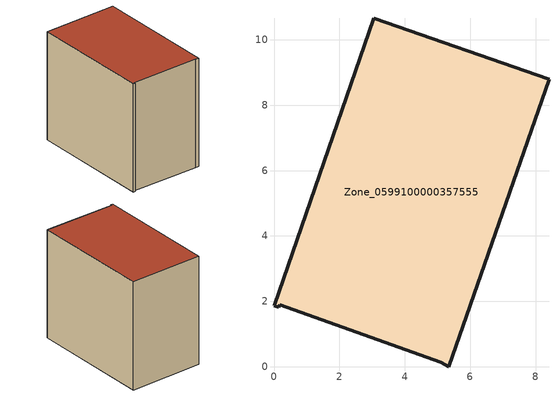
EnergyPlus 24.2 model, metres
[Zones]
Zone_0599100000357555
 floor ground (C_G): 5.1,0.13 0.17,1.9 0.14,1.81 0,1.86 3.05,10.65 8.41,8.79 5.35,0 z0
 wall outside (C_F): 5.1,0.13 5.35,0 8.41,8.79 3.05,10.65 0,1.86 0.14,1.81 0.17,1.9 5.1,0.13 z0:8.38
 roof outside (C_R): 0.17,1.9 5.1,0.13 5.35,0 8.41,8.79 3.05,10.65 0,1.86 0.14,1.81 z8.38
[BUILDING]
Pand.0599100000357555: North Axis=0; Terrain=City; Loads Convergence Tolerance Value=0.04; Temperature Convergence Tolerance Value=0.4; Solar Distribution=FullExterior; Maximum Number of Warmup Days=25; Minimum Number of Warmup Days=1
[Site:Location]
Rotterdam.The.Hague.AP_ZH_NLD Design_Conditions: Latitude=51.96; Longitude=4.45; Time Zone=1; Elevation=-4.5
[SITE:GROUNDTEMPERATURE:BUILDINGSURFACE]
18, 18, 18, 18, 18, 18, 18, 18, 18, 18, 18, 18
[MATERIAL] Thermal Absorptance=0.9; Solar Absorptance=0.7; Visible Absorptance=0.7
Name | Roughness | Thickness | Conductivity | Density | Specific Heat
G.TI.1992-2005 | MediumSmooth | 0.15 | 0.06 | 540 | 1210
F.TI.1992-2005 | Rough | 0.3 | 0.12 | 1920 | 840
R.TI.1992-2005 | MediumRough | 0.2 | 0.08 | 1500 | 1000
[CONSTRUCTION]
C_G: G.TI.1992-2005
C_F: F.TI.1992-2005
C_R: R.TI.1992-2005
[ZONE]
Zone_0599100000357555: Type=1; Multiplier=1; Ceiling Height=Autocalculate; Volume=Autocalculate; Floor Area=autocalculate; Part of Total Floor Area=Yes
[ZONEINFILTRATION:DESIGNFLOWRATE]
Infil_Zone_0599100000357555: Zone or ZoneList or Space or SpaceList=Zone_0599100000357555; Schedule=AlwaysOn; Design Flow Rate Calculation Method=Flow/Area; Flow Rate per Floor Area=0.0015; Constant Term Coefficient=1; Temperature Term Coefficient=0; Velocity Term Coefficient=0; Velocity Squared Term Coefficient=0
[HVACTEMPLATE:ZONE:IDEALLOADSAIRSYSTEM]
Zone_0599100000357555: Maximum Heating Supply Air Temperature=50; Minimum Cooling Supply Air Temperature=13; Maximum Heating Supply Air Humidity Ratio=0.0156; Minimum Cooling Supply Air Humidity Ratio=0.0077; Heating Limit=NoLimit; Cooling Limit=NoLimit; Dehumidification Control Type=ConstantSensibleHeatRatio; Cooling Sensible Heat Ratio=0.7; Dehumidification Setpoint=60; Humidification Control Type=None; Humidification Setpoint=30; Outdoor Air Method=None; Outdoor Air Flow Rate per Person=0.00944; Outdoor Air Flow Rate per Zone Floor Area=0; Outdoor Air Flow Rate per Zone=0; Demand Controlled Ventilation Type=None; Outdoor Air Economizer Type=NoEconomizer; Heat Recovery Type=None; Sensible Heat Recovery Effectiveness=0.7; Latent Heat Recovery Effectiveness=0.65
[ZONECONTROL:THERMOSTAT]
ThermostatControl_Zone_0599100000357555: Zone or ZoneList=Zone_0599100000357555; Control Type Schedule=DualSetpointControlType; Control 1=Thermostat_Zone_0599100000357555; Temperature Difference Between Cutout And Setpoint=0
[THERMOSTATSETPOINT:DUALSETPOINT]
Thermostat_Zone_0599100000357555: Heating Setpoint Temperature Schedule=HeatingSetpoint_Zone_0599100000357555; Cooling Setpoint Temperature Schedule=CoolingSetpoint_Zone_0599100000357555
[SCHEDULE:COMPACT]
HeatingSetpoint_Zone_0599100000357555: Through: 12/31, For: AllDays, Until: 24:00, 21
CoolingSetpoint_Zone_0599100000357555: Through: 12/31, For: AllDays, Until: 24:00, 24
DualSetpointControlType: Through: 12/31, For: AllDays, Until: 24:00, 4
AlwaysOn: Through: 12/31, For: AllDays, Until: 24:00, 1
